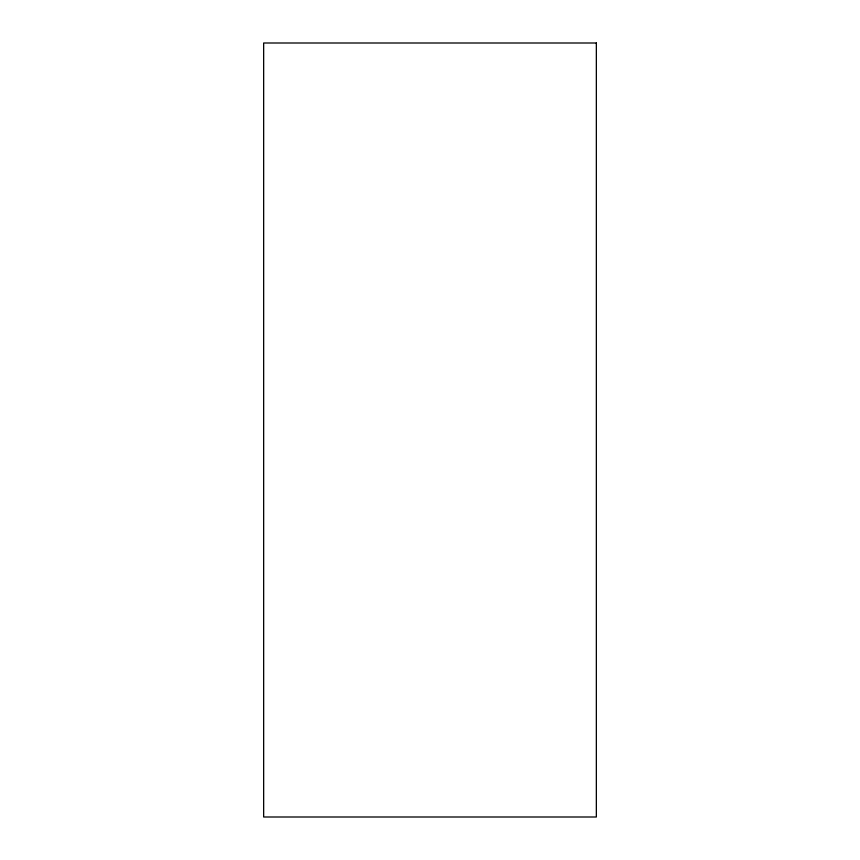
<?xml version="1.0" encoding="UTF-8"?>
<svg xmlns="http://www.w3.org/2000/svg" width="860" height="860" viewBox="0 0 860 860"><rect width="100%" height="100%" fill="white"/><g stroke="black" fill="none" stroke-linecap="round" stroke-linejoin="round"><path stroke-width="1.29" d="M596.346 43L263.654 43L263.654 817L596.346 817L596.346 43"/></g></svg>
